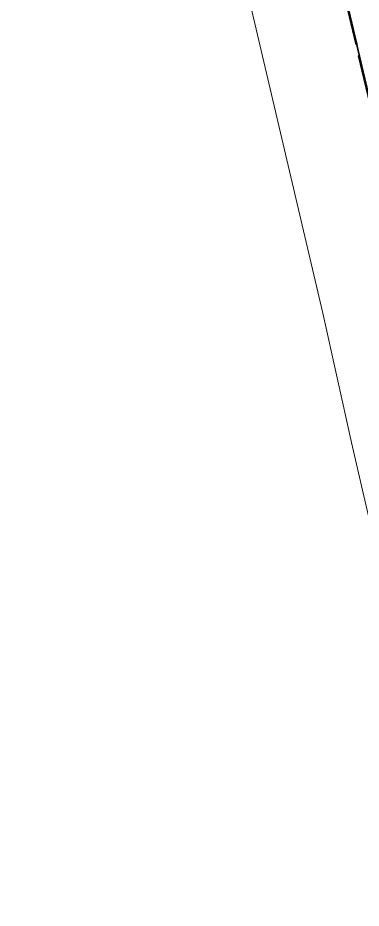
# Model space of a CAD drawing. Header units: metres. Extents: x 105014 to 106600, y 111320 to 118425.
# Drawn here: x 105843.43 to 105851.07, y 117641.34 to 117661.15 of the extents above; entities that cross this region are included whole.
import ezdxf

# ---------------------------------------------------------------- set-up
doc = ezdxf.new("R2010")
doc.units = ezdxf.units.M
doc.linetypes.add('DASHED', pattern=[1.524, 1.27, -0.254])
for name, color, linetype, lineweight in [('00-BASE-LIMITE', 7, 'DASHED', 50), ('00-BASE-UE', 42, 'DASHED', 25), ('20-EP-ZONA-DURA', 253, 'CONTINUOUS', 13), ('60-PREDIAL-LOTE', 42, 'CONTINUOUS', 13)]:
    doc.layers.add(name, color=color, linetype=linetype, lineweight=lineweight)

msp = doc.modelspace()

# ---------------------------------------------------------------- linework, layer by layer
at = {"layer": '00-BASE-LIMITE'}
msp.add_lwpolyline([(105858.9441, 117579.2321), (105858.0037, 117587.7827), (105859.2081, 117587.8995), (105858.6655, 117593.8995), (105857.3439, 117593.7831), (105856.4461, 117601.9481), (105856.3551, 117604.7461), (105857.6787, 117604.7817), (105858.9231, 117604.8151), (105859.8441, 117605.0941), (105860.3721, 117605.6111), (105860.6751, 117606.6931), (105860.1551, 117609.7351), (105858.0071, 117622.7351), (105856.6081, 117632.3481), (105854.4211, 117644.3971), (105852.0211, 117656.1071), (105849.9291, 117664.9301), (105847.7841, 117674.2351), (105846.2941, 117680.5101), (105844.4413, 117688.0453)], dxfattribs=at)
at = {"layer": '00-BASE-UE'}
msp.add_lwpolyline([(105858.9441, 117579.2321), (105858.0037, 117587.7827), (105859.2081, 117587.8995), (105858.6655, 117593.8995), (105857.3439, 117593.7831), (105856.4461, 117601.9481), (105856.3551, 117604.7461), (105857.6787, 117604.7817), (105858.9231, 117604.8151), (105859.8441, 117605.0941), (105860.3721, 117605.6111), (105860.6751, 117606.6931), (105860.1551, 117609.7351), (105858.0071, 117622.7351), (105856.6081, 117632.3481), (105854.4211, 117644.3971), (105852.0211, 117656.1071), (105849.9291, 117664.9301), (105847.7841, 117674.2351), (105846.2941, 117680.5101), (105844.4413, 117688.0453)], dxfattribs=at)
at = {"layer": '20-EP-ZONA-DURA'}
msp.add_lwpolyline([(105858.9441, 117579.2321), (105858.0037, 117587.7827), (105859.2081, 117587.8995), (105858.6655, 117593.8995), (105857.3439, 117593.7831), (105856.4461, 117601.9481), (105856.3551, 117604.7461), (105857.6787, 117604.7817), (105858.9231, 117604.8151), (105859.8441, 117605.0941), (105860.3721, 117605.6111), (105860.6751, 117606.6931), (105860.1551, 117609.7351), (105858.0071, 117622.7351), (105856.6081, 117632.3481), (105854.4211, 117644.3971), (105852.0211, 117656.1071), (105849.9291, 117664.9301), (105847.7841, 117674.2351), (105846.2941, 117680.5101), (105844.4413, 117688.0453)], dxfattribs=at)
at = {"layer": '60-PREDIAL-LOTE'}
for points in [[(105844.4369, 117688.0647), (105847.7843, 117674.2337), (105852.0218, 117656.1028), (105854.4211, 117644.3966), (105855.7549, 117636.3394), (105858.0066, 117622.7373), (105860.6744, 117606.6967), (105860.6744, 117606.6967), (105862.9313, 117587.0722), (105863.2355, 117584.4275), (105864.0476, 117577.3655)], [(105854.1519, 117633.1369), (105852.7003, 117641.698), (105851.4186, 117649.2594), (105850.8554, 117651.7042), (105850.2238, 117654.5816), (105848.3635, 117662.484), (105846.8965, 117668.9542), (105845.3554, 117675.5641), (105843.4321, 117683.1487)]]:
    msp.add_lwpolyline(points, dxfattribs=at)

doc.saveas('drawing.dxf')
